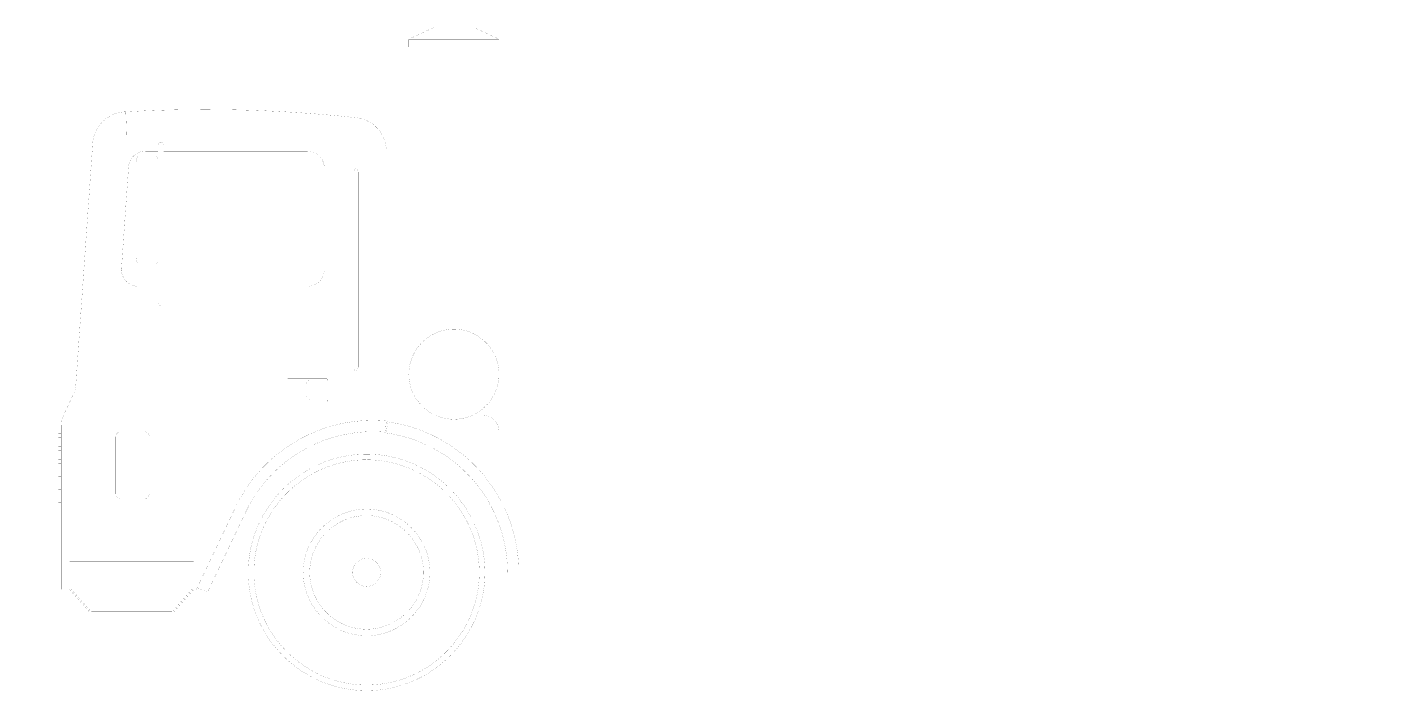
# Model space of a CAD drawing. Extents: x -60 to 182, y -42 to 76.
import ezdxf

# ---------------------------------------------------------------- set-up
doc = ezdxf.new("R2010")
doc.units = 0
doc.header["$MEASUREMENT"] = 0
doc.layers.add('MACK_MR', color=7, linetype='CONTINUOUS')

# ---------------------------------------------------------------- blocks, each defined once
blk = doc.blocks.new('GROUP1')
at = {"layer": 'MACK_MR', "color": 7, "linetype": 'CONTINUOUS', "const_width": 0.0139}
for points in [[(11.9951, 75.5752), (7.4951, 73.4768)], [(11.9951, 75.5752), (18.9951, 75.5752)], [(23.4951, 73.4768), (18.9951, 75.5752)], [(7.4951, 73.4768), (23.4951, 73.4768)], [(7.4951, 73.4768), (7.4951, 72.0752)], [(23.4951, 72.0752), (23.4951, 73.4768)], [(7.4951, 72.0752), (23.4951, 72.0752)], [(11.9951, 72.0752), (11.9951, 21.175)], [(18.9951, 21.1724), (18.9951, 72.0752)], [(-1.8609, 59.5306), (-3.1337, 59.6657), (-4.407, 59.7942), (-5.6809, 59.9162), (-6.9553, 60.0315), (-8.2301, 60.1403), (-9.5055, 60.2424), (-10.7812, 60.3379), (-12.0574, 60.4269), (-13.3339, 60.5092), (-14.6108, 60.585), (-15.888, 60.6542), (-17.1656, 60.7167), (-18.4434, 60.7727), (-19.7214, 60.822), (-20.9997, 60.8647), (-22.2781, 60.9009), (-23.5567, 60.9304), (-24.8355, 60.9534), (-26.1144, 60.9697), (-27.3934, 60.9794), (-28.6724, 60.9825), (-29.9515, 60.979), (-31.2306, 60.9689), (-32.5097, 60.9522), (-33.7887, 60.9289), (-35.0677, 60.899), (-36.3466, 60.8624), (-37.6254, 60.8193), (-38.904, 60.7695), (-40.1825, 60.7132), (-41.4607, 60.6502), (-42.7388, 60.5806)], [(-42.7388, 60.5806), (-43.028, 60.5679), (-43.3136, 60.5417), (-43.5953, 60.5023), (-43.8727, 60.45), (-44.1456, 60.3852), (-44.4136, 60.308), (-44.6763, 60.2188), (-44.9335, 60.118), (-45.1849, 60.0058), (-45.43, 59.8826), (-45.6687, 59.7486), (-45.9005, 59.6042), (-46.1251, 59.4496), (-46.3422, 59.2853), (-46.5515, 59.1114), (-46.7527, 58.9284), (-46.9454, 58.7364), (-47.1294, 58.5359), (-47.3042, 58.3271), (-47.4695, 58.1103), (-47.6252, 57.8859), (-47.7707, 57.6541), (-47.9058, 57.4153), (-48.0302, 57.1698), (-48.1435, 56.9178), (-48.2455, 56.6598), (-48.3357, 56.3959), (-48.4139, 56.1266), (-48.4798, 55.852), (-48.533, 55.5726), (-48.5731, 55.2886), (-48.6, 55.0004)], [(-42.5834, 55.5814), (-42.6112, 56.8315), (-42.6464, 58.0814), (-42.6889, 59.3311), (-42.7388, 60.5806)], [(3.4951, 53.5653), (3.4885, 53.8511), (3.4688, 54.1337), (3.436, 54.4128), (3.3906, 54.688), (3.3327, 54.9591), (3.2628, 55.2257), (3.181, 55.4875), (3.0877, 55.7442), (2.9831, 55.9955), (2.8676, 56.2409), (2.7414, 56.4803), (2.6049, 56.7133), (2.4582, 56.9395), (2.3018, 57.1587), (2.1358, 57.3705), (1.9606, 57.5746), (1.7765, 57.7707), (1.5837, 57.9585), (1.3826, 58.1375), (1.1734, 58.3076), (0.9565, 58.4684), (0.732, 58.6196), (0.5003, 58.7608), (0.2618, 58.8917), (0.0166, 59.012), (-0.2349, 59.1214), (-0.4925, 59.2196), (-0.7558, 59.3062), (-1.0246, 59.3809), (-1.2986, 59.4435), (-1.5774, 59.4935), (-1.8609, 59.5306)], [(-51.6102, 11.9526), (-48.6, 55.0004)], [(-39.2463, 53.5806), (-39.3932, 53.5771), (-39.5383, 53.5667), (-39.6816, 53.5494), (-39.8228, 53.5255), (-39.9617, 53.495), (-40.0982, 53.4582), (-40.2322, 53.4152), (-40.3633, 53.3661), (-40.4915, 53.3111), (-40.6167, 53.2505), (-40.7385, 53.1842), (-40.8569, 53.1126), (-40.9717, 53.0357), (-41.0827, 52.9537), (-41.1898, 52.8668), (-41.2927, 52.7751), (-41.4855, 52.5781), (-41.6598, 52.3639), (-41.7395, 52.2508), (-41.8141, 52.1339), (-41.8833, 52.0133), (-41.9471, 51.8892), (-42.0052, 51.7618), (-42.0574, 51.6312), (-42.1037, 51.4976), (-42.1438, 51.3611), (-42.1775, 51.2219), (-42.2048, 51.0802), (-42.2253, 50.9361), (-42.239, 50.7898)], [(-37.0049, 53.5806), (-39.2463, 53.5806)], [(-36.0049, 54.6285), (-36.0133, 54.7199), (-36.0401, 54.8133), (-36.0865, 54.9032), (-36.1514, 54.9834), (-36.2313, 55.0486), (-36.3209, 55.0952), (-36.414, 55.1221), (-36.5049, 55.1304), (-36.5959, 55.1221), (-36.689, 55.0952), (-36.7786, 55.0486), (-36.8585, 54.9834), (-36.9234, 54.9032), (-36.9698, 54.8133), (-36.9966, 54.7199), (-37.0049, 54.6285)], [(-37.0049, 53.7023), (-37.0049, 54.6285)], [(-37.0049, 53.6224), (-37.0049, 53.7023)], [(-37.0049, 52.7061), (-37.0049, 53.6224)], [(-36.0049, 53.7023), (-36.0049, 54.6285)], [(-36.0049, 53.7023), (-36.0049, 53.6224)], [(-36.0049, 53.6224), (-36.0049, 52.7061)], [(-10.5049, 53.5806), (-36.0049, 53.5806)], [(-7.5049, 50.5806), (-7.5087, 50.735), (-7.5202, 50.8873), (-7.5392, 51.0375), (-7.5655, 51.1852), (-7.599, 51.3304), (-7.6393, 51.4728), (-7.6865, 51.6122), (-7.7401, 51.7485), (-7.8002, 51.8814), (-7.8664, 52.0108), (-7.9387, 52.1365), (-8.0167, 52.2582), (-8.1004, 52.3759), (-8.1895, 52.4893), (-8.2838, 52.5982), (-8.3831, 52.7024), (-8.4874, 52.8017), (-8.5962, 52.8961), (-8.7096, 52.9851), (-8.8273, 53.0688), (-8.949, 53.1468), (-9.0747, 53.2191), (-9.2041, 53.2853), (-9.337, 53.3454), (-9.4733, 53.3991), (-9.6127, 53.4462), (-9.7551, 53.4866), (-9.9003, 53.52), (-10.048, 53.5463), (-10.1982, 53.5653), (-10.3506, 53.5768), (-10.5049, 53.5806)], [(3.4951, 53.5653), (3.4951, 5.6717)], [(-40.407, 52.6642), (-40.4979, 52.6475), (-40.591, 52.594), (-40.6806, 52.5012), (-40.7605, 52.3713), (-40.8255, 52.2114), (-40.8719, 52.0323), (-40.8986, 51.8462), (-40.907, 51.6642)], [(-40.907, 34.6642), (-40.907, 51.6642)], [(-40.407, 52.6642), (-37.407, 52.6642)], [(-37.0049, 52.2588), (-37.0834, 52.4266), (-37.1819, 52.5571), (-37.2928, 52.6378), (-37.407, 52.6642)], [(-37.0049, 52.6642), (-37.407, 52.6642)], [(-37.0049, 33.9466), (-37.0049, 52.7061)], [(-36.0049, 33.9466), (-36.0049, 52.7061)], [(-42.239, 50.7898), (-43.4976, 32.7898)], [(-7.5049, 32.5806), (-7.5049, 50.5806)], [(-2.0049, 50.5303), (-2.1069, 50.4202), (-2.188, 50.2715), (-2.2385, 50.0979), (-2.2549, 49.918)], [(-2.2549, 47.8099), (-2.2549, 49.918)], [(-1.5049, 49.8232), (-1.5133, 49.9519), (-1.5401, 50.0835), (-1.5865, 50.2102), (-1.6514, 50.3232), (-1.7313, 50.4151), (-1.8209, 50.4807), (-1.914, 50.5185), (-2.0049, 50.5303)], [(-2.0049, 48.1161), (-2.0049, 50.5303)], [(-1.5049, 49.8232), (-1.5049, 47.7626)], [(-2.2549, 46.7019), (-2.2549, 47.8099)], [(-2.2549, 18.3588), (-2.2549, 46.7019)], [(-2.0049, 46.7019), (-2.0049, 48.1161)], [(-2.0049, 18.3588), (-2.0049, 46.7019)], [(-1.5049, 47.7626), (-1.5049, 46.7019)], [(-1.5049, 46.7019), (-1.5049, 18.3588)], [(-40.907, 34.6642), (-40.8986, 34.4823), (-40.8719, 34.2961), (-40.8255, 34.117), (-40.7605, 33.9571), (-40.6806, 33.8272), (-40.591, 33.7344), (-40.4979, 33.6809), (-40.407, 33.6642)], [(-37.407, 33.6642), (-37.2928, 33.6906), (-37.1819, 33.7713), (-37.0834, 33.9018), (-37.0049, 34.0697)], [(-43.4976, 32.7898), (-43.5048, 32.628), (-43.5034, 32.468), (-43.4936, 32.3098), (-43.4756, 32.1539), (-43.4497, 32.0004), (-43.4161, 31.8495), (-43.375, 31.7015), (-43.3265, 31.5566), (-43.2709, 31.4149), (-43.2084, 31.2768), (-43.1392, 31.1424), (-43.0635, 31.012), (-42.9815, 30.8858), (-42.8934, 30.764), (-42.7995, 30.6468), (-42.6999, 30.5345), (-42.5949, 30.4273), (-42.4846, 30.3254), (-42.3692, 30.229), (-42.2491, 30.1383), (-42.1243, 30.0537), (-41.9951, 29.9752), (-41.8617, 29.9032), (-41.7243, 29.8378), (-41.5831, 29.7793), (-41.4383, 29.7278), (-41.2902, 29.6837), (-41.1389, 29.6471), (-40.9846, 29.6183), (-40.8276, 29.5974), (-40.668, 29.5848), (-40.5061, 29.5806)], [(-37.407, 33.6642), (-40.407, 33.6642)], [(-37.0049, 33.6642), (-37.407, 33.6642)], [(-37.0049, 33.3692), (-37.0049, 33.9466)], [(-37.0049, 33.0806), (-37.0049, 33.3692)], [(-37.0049, 26.7297), (-37.0049, 33.0806)], [(-36.0049, 33.9466), (-36.0049, 33.3692)], [(-36.0049, 33.3692), (-36.0049, 33.0806)], [(-36.0049, 26.7297), (-36.0049, 33.0806)], [(-10.5061, 29.5806), (-10.3517, 29.5843), (-10.1993, 29.5957), (-10.0491, 29.6147), (-9.9014, 29.6409), (-9.7562, 29.6743), (-9.6138, 29.7146), (-9.4743, 29.7617), (-9.3381, 29.8153), (-9.2051, 29.8753), (-9.0757, 29.9415), (-8.95, 30.0137), (-8.8282, 30.0917), (-8.7105, 30.1753), (-8.5971, 30.2644), (-8.4882, 30.3586), (-8.3839, 30.458), (-8.2845, 30.5622), (-8.1902, 30.671), (-8.101, 30.7843), (-8.0173, 30.902), (-7.9393, 31.0237), (-7.867, 31.1493), (-7.8007, 31.2787), (-7.7406, 31.4116), (-7.6868, 31.5479), (-7.6397, 31.6873), (-7.5992, 31.8297), (-7.5657, 31.9748), (-7.5394, 32.1226), (-7.5203, 32.2727), (-7.5088, 32.4251), (-7.5049, 32.5795)], [(-40.5049, 29.5806), (-37.0049, 29.5806)], [(-36.0049, 29.5806), (-10.5049, 29.5806)], [(-37.0049, 26.7297), (-36.9966, 26.6247), (-36.9698, 26.5172), (-36.9234, 26.4138), (-36.8585, 26.3215), (-36.7786, 26.2465), (-36.689, 26.1929), (-36.5959, 26.162), (-36.5049, 26.1524)], [(-36.5049, 26.1524), (-36.414, 26.162), (-36.3209, 26.1929), (-36.2313, 26.2465), (-36.1514, 26.3215), (-36.0865, 26.4138), (-36.0401, 26.5172), (-36.0133, 26.6247), (-36.0049, 26.7297)], [(7.4951, 13.9752), (7.4977, 14.1803), (7.5055, 14.3843), (7.5186, 14.5869), (7.5367, 14.7883), (7.5879, 15.1867), (7.6588, 15.579), (7.7487, 15.9646), (7.8573, 16.3432), (7.9838, 16.714), (8.1279, 17.0767), (8.289, 17.4306), (8.4666, 17.7753), (8.6601, 18.1103), (8.8691, 18.4351), (9.0931, 18.749), (9.3314, 19.0516), (9.5837, 19.3425), (9.8493, 19.6209), (10.1278, 19.8866), (10.4186, 20.1388), (10.7212, 20.3772), (11.0352, 20.6011), (11.3599, 20.8101), (11.6949, 21.0037), (12.0396, 21.1813), (12.3936, 21.3423), (12.7562, 21.4864), (13.1271, 21.613), (13.5056, 21.7215), (13.8913, 21.8114), (14.2836, 21.8823), (14.682, 21.9336), (14.8833, 21.9517), (15.086, 21.9647), (15.2899, 21.9726), (15.4951, 21.9752), (15.4951, 21.9752), (15.7002, 21.9726), (15.9041, 21.9647), (16.1068, 21.9517), (16.3081, 21.9336), (16.7065, 21.8823), (17.0988, 21.8114), (17.4845, 21.7215), (17.863, 21.613), (18.2339, 21.4864), (18.5965, 21.3423), (18.9505, 21.1813), (19.2952, 21.0037), (19.6302, 20.8101), (19.9549, 20.6011), (20.2689, 20.3772), (20.5715, 20.1388), (20.8623, 19.8866), (21.1408, 19.6209), (21.4064, 19.3425), (21.6587, 19.0516), (21.897, 18.749), (22.121, 18.4351), (22.33, 18.1103), (22.5235, 17.7753), (22.7011, 17.4306), (22.8622, 17.0767), (23.0063, 16.714), (23.1328, 16.3432), (23.2414, 15.9646), (23.3313, 15.579), (23.4022, 15.1867), (23.4534, 14.7883), (23.4715, 14.5869), (23.4846, 14.3843), (23.4924, 14.1803), (23.4951, 13.9752), (23.4951, 13.9752), (23.4924, 13.7701), (23.4846, 13.5661), (23.4715, 13.3634), (23.4534, 13.1621), (23.4022, 12.7637), (23.3313, 12.3714), (23.2414, 11.9857), (23.1328, 11.6072), (23.0063, 11.2364), (22.8622, 10.8737), (22.7011, 10.5198), (22.5235, 10.175), (22.33, 9.84), (22.121, 9.5153), (21.897, 9.2014), (21.6587, 8.8987), (21.4064, 8.6079), (21.1408, 8.3294), (20.8623, 8.0638), (20.5715, 7.8116), (20.2689, 7.5732), (19.9549, 7.3493), (19.6302, 7.1403), (19.2952, 6.9467), (18.9505, 6.7691), (18.5965, 6.608), (18.2339, 6.4639), (17.863, 6.3374), (17.4845, 6.2289), (17.0988, 6.1389), (16.7065, 6.0681), (16.3081, 6.0168), (16.1068, 5.9987), (15.9041, 5.9857), (15.7002, 5.9778), (15.4951, 5.9752), (15.4951, 5.9752), (15.2899, 5.9778), (15.086, 5.9857), (14.8833, 5.9987), (14.682, 6.0168), (14.2836, 6.0681), (13.8913, 6.1389), (13.5056, 6.2289), (13.1271, 6.3374), (12.7562, 6.4639), (12.3936, 6.608), (12.0396, 6.7691), (11.6949, 6.9467), (11.3599, 7.1403), (11.0352, 7.3493), (10.7212, 7.5732), (10.4186, 7.8116), (10.1278, 8.0638), (9.8493, 8.3294), (9.5837, 8.6079), (9.3314, 8.8987), (9.0931, 9.2014), (8.8691, 9.5153), (8.6601, 9.84), (8.4666, 10.175), (8.289, 10.5198), (8.1279, 10.8737), (7.9838, 11.2364), (7.8573, 11.6072), (7.7487, 11.9857), (7.6588, 12.3714), (7.5879, 12.7637), (7.5367, 13.1621), (7.5186, 13.3634), (7.5055, 13.5661), (7.4977, 13.7701), (7.4951, 13.9752)], [(-2.2549, 17.2507), (-2.2549, 18.3588)], [(-2.2549, 15.1427), (-2.2549, 17.2507)], [(-2.0049, 16.9445), (-2.0049, 18.3588)], [(-1.5049, 18.3588), (-1.5049, 17.2981)], [(-1.5049, 17.2981), (-1.5049, 15.2374)], [(-2.2549, 15.1427), (-2.2385, 14.9628), (-2.188, 14.7892), (-2.1069, 14.6404), (-2.0049, 14.5303)], [(-2.0049, 14.5303), (-2.0049, 16.9445)], [(-2.0049, 14.5303), (-1.914, 14.5421), (-1.8209, 14.58), (-1.7313, 14.6456), (-1.6514, 14.7374), (-1.5865, 14.8505), (-1.5401, 14.9772), (-1.5133, 15.1088), (-1.5049, 15.2374)], [(-14.0049, 13.146), (-14.0049, 9.146)], [(-7.0049, 13.146), (-14.0049, 13.146)], [(-10.0049, 12.896), (-10.0816, 12.8922), (-10.1561, 12.8809), (-10.228, 12.8624), (-10.2969, 12.8372), (-10.3625, 12.8057), (-10.4243, 12.7681), (-10.4821, 12.7249), (-10.5354, 12.6765), (-10.5838, 12.6233), (-10.627, 12.5655), (-10.6645, 12.5037), (-10.6961, 12.4381), (-10.7213, 12.3692), (-10.7398, 12.2973), (-10.7511, 12.2228), (-10.7549, 12.1462)], [(-10.7549, 12.146), (-10.7549, 10.146)], [(-7.0049, 12.896), (-10.0049, 12.896)], [(-7.0049, 12.896), (-7.0049, 13.146)], [(-53.8228, 6.5789), (-51.9752, 10.5411)], [(-51.9758, 10.5398), (-51.9019, 10.7078), (-51.8359, 10.8788), (-51.7779, 11.0525), (-51.7279, 11.2286), (-51.6861, 11.4068), (-51.6525, 11.5868), (-51.6272, 11.7683), (-51.6103, 11.9511)], [(-10.7549, 10.146), (-10.7511, 10.0694), (-10.7398, 9.9949), (-10.7214, 9.923), (-10.6962, 9.8541), (-10.6646, 9.7885), (-10.6271, 9.7267), (-10.5839, 9.6689), (-10.5355, 9.6157), (-10.4822, 9.5673), (-10.4245, 9.5241), (-10.3627, 9.4865), (-10.2971, 9.4549), (-10.2282, 9.4297), (-10.1563, 9.4112), (-10.0819, 9.3999), (-10.0052, 9.396)], [(-14.0049, 9.146), (-7.0049, 9.146)], [(-10.0049, 9.396), (-7.0049, 9.396)], [(-7.0049, 9.146), (-7.0049, 9.396)], [(-53.8228, 6.5789), (-53.9099, 6.3784), (-53.9857, 6.1738), (-54.0501, 5.9657), (-54.103, 5.7546), (-54.1443, 5.5409), (-54.1739, 5.3251), (-54.1917, 5.1077), (-54.1976, 4.8892)], [(-54.1976, -14.2248), (-54.1976, 4.8884)], [(-1.5049, 5.646), (-1.9458, 5.5995), (-2.3849, 5.5458), (-2.8221, 5.4851), (-3.2574, 5.4173), (-3.6907, 5.3427), (-4.122, 5.2611), (-4.5511, 5.1726), (-4.9781, 5.0774), (-5.4028, 4.9754), (-5.8251, 4.8667), (-6.245, 4.7513), (-6.6625, 4.6293), (-7.0774, 4.5007), (-7.4898, 4.3657), (-7.8994, 4.2241), (-8.3063, 4.0762), (-8.7103, 3.9218), (-9.1115, 3.7612), (-9.5098, 3.5943), (-9.905, 3.4211), (-10.2971, 3.2418), (-10.686, 3.0564), (-11.0717, 2.8648), (-11.4541, 2.6673), (-11.8331, 2.4637), (-12.2087, 2.2543), (-12.5808, 2.0389), (-12.9493, 1.8177), (-13.3141, 1.5908), (-13.6753, 1.3581), (-14.0326, 1.1197), (-14.3861, 0.8756), (-14.7356, 0.626), (-15.0812, 0.3708), (-15.4227, 0.1101), (-15.76, -0.156), (-16.0932, -0.4275), (-16.4221, -0.7044), (-16.7466, -0.9865), (-17.0668, -1.2739), (-17.6935, -1.8643), (-18.3018, -2.4751), (-18.891, -3.106), (-19.4607, -3.7564), (-19.738, -4.0889), (-20.0102, -4.4262), (-20.2772, -4.7682), (-20.539, -5.1148), (-20.7955, -5.4661), (-21.0466, -5.8219), (-21.2922, -6.1822), (-21.5324, -6.547), (-21.7669, -6.9163), (-21.9958, -7.2899), (-22.219, -7.6679), (-22.4363, -8.0501), (-22.6478, -8.4366), (-22.8534, -8.8272), (-23.0529, -9.222), (-23.2464, -9.6208)], [(3.4951, 5.6717), (2.8707, 5.7196), (2.2456, 5.753), (1.6201, 5.7717), (0.9945, 5.7758), (0.3688, 5.7653), (-0.2564, 5.7402), (-0.8811, 5.7004), (-1.5049, 5.646)], [(3.4951, 5.6717), (3.4076, 4.6755)], [(12.1131, 6.7252), (3.4951, 6.7252)], [(3.4951, 3.679), (3.4951, 5.6717)], [(3.6136, 4.5222), (3.7527, 5.5124)], [(26.9951, -21.2248), (26.9883, -20.5954), (26.9672, -19.9692), (26.9318, -19.3463), (26.8822, -18.7269), (26.8188, -18.1112), (26.7415, -17.4993), (26.6506, -16.8915), (26.5462, -16.2879), (26.4284, -15.6886), (26.2974, -15.0939), (26.1534, -14.5039), (25.9964, -13.9188), (25.8267, -13.3388), (25.6444, -12.7639), (25.4496, -12.1945), (25.2425, -11.6307), (25.0233, -11.0726), (24.792, -10.5204), (24.5489, -9.9743), (24.2941, -9.4344), (24.0277, -8.901), (23.7499, -8.3742), (23.4608, -7.8542), (23.1606, -7.3411), (22.8494, -6.8352), (22.5274, -6.3365), (22.1948, -5.8453), (21.8516, -5.3617), (21.4981, -4.886), (21.1344, -4.4182), (20.7605, -3.9585), (20.3768, -3.5072), (19.9833, -3.0644), (19.5801, -2.6303), (19.1675, -2.205), (18.7456, -1.7886), (18.3145, -1.3815), (17.8744, -0.9838), (17.4254, -0.5955), (16.9676, -0.217), (16.5013, 0.1517), (16.0266, 0.5104), (15.5436, 0.8588), (15.0524, 1.1968), (14.5533, 1.5243), (14.0464, 1.8411), (13.5317, 2.1469), (13.0096, 2.4417), (12.48, 2.7253), (11.9433, 2.9974), (11.3994, 3.2579), (10.8486, 3.5067), (10.2911, 3.7436), (9.7268, 3.9683), (9.1562, 4.1808), (8.5791, 4.3808), (7.9959, 4.5683), (7.4067, 4.7429), (6.8115, 4.9045), (6.2106, 5.0531), (5.6042, 5.1883), (4.9923, 5.3101), (4.3751, 5.4181), (3.7527, 5.5124)], [(20.4951, 6.7252), (18.877, 6.7252)], [(23.4951, 3.7241), (23.4913, 3.8785), (23.4799, 4.0309), (23.4609, 4.1811), (23.4347, 4.3288), (23.4013, 4.474), (23.361, 4.6165), (23.3139, 4.7559), (23.2602, 4.8922), (23.2002, 5.0252), (23.134, 5.1546), (23.0618, 5.2803), (22.9838, 5.4021), (22.9002, 5.5198), (22.8111, 5.6332), (22.7168, 5.7422), (22.6175, 5.8464), (22.5133, 5.9458), (22.4044, 6.0402), (22.291, 6.1293), (22.1734, 6.213), (22.0516, 6.2911), (21.9259, 6.3633), (21.7965, 6.4296), (21.6636, 6.4897), (21.5273, 6.5434), (21.3879, 6.5906), (21.2455, 6.631), (21.1003, 6.6645), (20.9526, 6.6908), (20.8024, 6.7099), (20.65, 6.7214), (20.4956, 6.7252)], [(-54.6976, 3.3884), (-54.6976, 3.8884)], [(-54.6976, 3.8884), (-54.1976, 3.8884)], [(-54.6976, 3.3884), (-54.1976, 3.3884)], [(-54.6976, 2.7346), (-54.1976, 2.7346)], [(-54.6976, 2.2346), (-54.6976, 2.7346)], [(-43.5608, 3.7915), (-43.6631, 3.7864), (-43.7624, 3.7713), (-43.8582, 3.7467), (-43.9501, 3.7132), (-44.0375, 3.6711), (-44.12, 3.621), (-44.197, 3.5634), (-44.2681, 3.4989), (-44.3326, 3.4278), (-44.3902, 3.3509), (-44.4403, 3.2684), (-44.4824, 3.181), (-44.516, 3.0891), (-44.5406, 2.9932), (-44.5557, 2.894), (-44.5608, 2.7917)], [(-44.5608, 2.7915), (-44.5608, -7.2085)], [(-39.5608, 3.7915), (-43.5608, 3.7915)], [(-38.5608, 2.7912), (-38.5659, 2.8934), (-38.581, 2.9927), (-38.6055, 3.0886), (-38.6391, 3.1805), (-38.6812, 3.268), (-38.7313, 3.3505), (-38.7888, 3.4275), (-38.8534, 3.4986), (-38.9244, 3.5632), (-39.0014, 3.6208), (-39.0839, 3.6709), (-39.1713, 3.713), (-39.2632, 3.7467), (-39.3591, 3.7713), (-39.4584, 3.7864), (-39.5607, 3.7915)], [(-38.5608, -7.2085), (-38.5608, 2.7915)], [(-1.3096, 3.6556), (-1.7178, 3.6125), (-2.1243, 3.5628), (-2.5291, 3.5066), (-2.9322, 3.4438), (-3.3334, 3.3747), (-3.7327, 3.2992), (-4.1301, 3.2173), (-4.5254, 3.1291), (-4.9186, 3.0346), (-5.3097, 2.934), (-5.6985, 2.8271), (-6.0851, 2.7142), (-6.4693, 2.5951), (-6.851, 2.4701), (-7.2303, 2.339), (-7.6071, 2.202), (-7.9812, 2.0591), (-8.3527, 1.9104), (-8.7214, 1.7558), (-9.0873, 1.5955), (-9.4504, 1.4295), (-9.8105, 1.2578), (-10.1677, 1.0804), (-10.5217, 0.8975), (-10.8727, 0.709), (-11.2205, 0.5151), (-11.565, 0.3157), (-11.9062, 0.1109), (-12.244, -0.0993), (-12.5784, -0.3147), (-12.9092, -0.5355), (-13.2365, -0.7615), (-13.8802, -1.2289), (-14.5087, -1.7166), (-15.1217, -2.2244), (-15.7186, -2.7518), (-16.299, -3.2984), (-16.8622, -3.864), (-17.4078, -4.4481), (-17.9352, -5.0504), (-18.444, -5.6705), (-18.9337, -6.3081), (-19.4037, -6.9628), (-19.8535, -7.6343), (-20.0706, -7.9762), (-20.2826, -8.3221), (-20.4892, -8.6721), (-20.6904, -9.026), (-20.8863, -9.3838), (-21.0766, -9.7455), (-21.2614, -10.1111), (-21.4405, -10.4804)], [(3.3201, 3.6793), (2.742, 3.7238), (2.1632, 3.7546), (1.584, 3.772), (1.0047, 3.7758), (0.4254, 3.766), (-0.1535, 3.7428), (-0.7319, 3.7059), (-1.3096, 3.6556)], [(3.4076, 4.6755), (3.3201, 3.6793)], [(3.4744, 3.5319), (3.6136, 4.5222)], [(24.9951, -21.2248), (24.9888, -20.642), (24.9692, -20.0622), (24.9364, -19.4854), (24.8906, -18.9119), (24.8318, -18.3418), (24.7603, -17.7753), (24.6761, -17.2125), (24.5794, -16.6536), (24.4704, -16.0987), (24.3491, -15.5481), (24.2157, -15.0018), (24.0704, -14.46), (23.9133, -13.9229), (23.7445, -13.3907), (23.5641, -12.8634), (23.3724, -12.3414), (23.1693, -11.8246), (22.9552, -11.3133), (22.7301, -10.8077), (22.4941, -10.3078), (22.2475, -9.8139), (21.9902, -9.3261), (21.7226, -8.8446), (21.4446, -8.3696), (21.1565, -7.9011), (20.8584, -7.4393), (20.5504, -6.9845), (20.2326, -6.5368), (19.9053, -6.0963), (19.5685, -5.6631), (19.2223, -5.2375), (18.867, -4.8196), (18.5027, -4.4096), (18.1294, -4.0076), (17.7473, -3.6138), (17.3567, -3.2284), (16.9575, -2.8514), (16.55, -2.4831), (16.1342, -2.1236), (15.7104, -1.7731), (15.2786, -1.4317), (14.8391, -1.0997), (14.3918, -0.777), (13.9371, -0.464), (13.4749, -0.1608), (13.0055, 0.1325), (12.529, 0.4157), (12.0455, 0.6886), (11.5552, 0.9512), (11.0582, 1.2032), (10.5546, 1.4444), (10.0447, 1.6748), (9.5284, 1.8941), (9.006, 2.1022), (8.4776, 2.2989), (7.9433, 2.4841), (7.4033, 2.6577), (6.8576, 2.8194), (6.3066, 2.969), (5.7502, 3.1066), (5.1887, 3.2318), (4.6221, 3.3445), (4.0506, 3.4446), (3.4744, 3.5319)], [(3.4951, 0.7252), (3.4951, 3.529)], [(23.4951, 3.7252), (23.4951, 0.7252)], [(-54.6976, 2.2346), (-54.1976, 2.2346)], [(-54.6976, 1.0807), (-54.6976, 1.5807)], [(-54.6976, 1.5807), (-54.1976, 1.5807)], [(-54.6976, 1.0807), (-54.1976, 1.0807)], [(-54.6976, 0.4269), (-54.1976, 0.4269)], [(-54.6976, -0.0731), (-54.6976, 0.4269)], [(3.4951, -0.0248), (3.4951, 0.7252)], [(23.4951, 0.7252), (23.4951, -0.0248)], [(-54.6976, -0.0731), (-54.1976, -0.0731)], [(-54.6976, -1.227), (-54.6976, -0.727)], [(-54.6976, -0.727), (-54.1976, -0.727)], [(-54.6976, -1.227), (-54.1976, -1.227)], [(-54.6976, -1.8808), (-54.1976, -1.8808)], [(-54.6976, -2.3808), (-54.6976, -1.8808)], [(-54.6976, -2.3808), (-54.1976, -2.3808)], [(-21.0049, -21.2248), (-20.998, -20.6863), (-20.9774, -20.151), (-20.9432, -19.619), (-20.8957, -19.0905), (-20.8349, -18.5657), (-20.7611, -18.0447), (-20.6745, -17.5277), (-20.5751, -17.0149), (-20.4632, -16.5064), (-20.339, -16.0025), (-20.2026, -15.5033), (-20.0542, -15.0089), (-19.8939, -14.5196), (-19.722, -14.0354), (-19.5385, -13.5567), (-19.3437, -13.0835), (-19.1378, -12.6159), (-18.9209, -12.1543), (-18.6931, -11.6987), (-18.4547, -11.2494), (-18.2058, -10.8065), (-17.9466, -10.3701), (-17.6773, -9.9404), (-17.398, -9.5177), (-17.1089, -9.102), (-16.8101, -8.6936), (-16.5019, -8.2926), (-16.1845, -7.8991), (-15.8579, -7.5135), (-15.5223, -7.1357), (-15.178, -6.7661), (-14.825, -6.4047), (-14.4637, -6.0518), (-14.094, -5.7074), (-13.7163, -5.3719), (-13.3306, -5.0453), (-12.9372, -4.7278), (-12.5362, -4.4196), (-12.1278, -4.1209), (-11.7121, -3.8318), (-11.2893, -3.5525), (-10.8597, -3.2831), (-10.4233, -3.0239), (-9.9804, -2.7751), (-9.531, -2.5366), (-9.0754, -2.3089), (-8.6138, -2.092), (-8.1463, -1.886), (-7.6731, -1.6912), (-7.1943, -1.5078), (-6.7102, -1.3359), (-6.2208, -1.1756), (-5.7265, -1.0272), (-5.2272, -0.8907), (-4.7233, -0.7665), (-4.2149, -0.6546), (-3.7021, -0.5553), (-3.1851, -0.4686), (-2.6641, -0.3948), (-2.1393, -0.3341), (-1.6108, -0.2865), (-1.0788, -0.2524), (-0.5434, -0.2317), (-0.0049, -0.2248), (-0.0049, -0.2248), (0.5335, -0.2317), (1.0689, -0.2524), (1.6009, -0.2865), (2.1294, -0.3341), (2.6542, -0.3948), (3.1752, -0.4686), (3.6922, -0.5553), (4.205, -0.6546), (4.7134, -0.7665), (5.2173, -0.8907), (5.7166, -1.0272), (6.2109, -1.1756), (6.7003, -1.3359), (7.1844, -1.5078), (7.6632, -1.6912), (8.1364, -1.886), (8.6039, -2.092), (9.0655, -2.3089), (9.5211, -2.5366), (9.9705, -2.7751), (10.4134, -3.0239), (10.8498, -3.2831), (11.2794, -3.5525), (11.7022, -3.8318), (12.1179, -4.1209), (12.5263, -4.4196), (12.9273, -4.7278), (13.3207, -5.0453), (13.7064, -5.3719), (14.0841, -5.7074), (14.4538, -6.0518), (14.8151, -6.4047), (15.1681, -6.7661), (15.5124, -7.1357), (15.848, -7.5135), (16.1746, -7.8991), (16.4921, -8.2926), (16.8002, -8.6936), (17.099, -9.102), (17.3881, -9.5177), (17.6674, -9.9404), (17.9367, -10.3701), (18.1959, -10.8065), (18.4448, -11.2494), (18.6832, -11.6987), (18.911, -12.1543), (19.1279, -12.6159), (19.3338, -13.0835), (19.5286, -13.5567), (19.7121, -14.0354), (19.884, -14.5196), (20.0443, -15.0089), (20.1927, -15.5033), (20.3291, -16.0025), (20.4533, -16.5064), (20.5652, -17.0149), (20.6646, -17.5277), (20.7512, -18.0447), (20.825, -18.5657), (20.8858, -19.0905), (20.9333, -19.619), (20.9675, -20.151), (20.9881, -20.6863), (20.9951, -21.2248), (20.9951, -21.2248), (20.9881, -21.7633), (20.9675, -22.2986), (20.9333, -22.8306), (20.8858, -23.3591), (20.825, -23.884), (20.7512, -24.4049), (20.6646, -24.9219), (20.5652, -25.4347), (20.4533, -25.9432), (20.3291, -26.4471), (20.1927, -26.9463), (20.0443, -27.4407), (19.884, -27.93), (19.7121, -28.4142), (19.5286, -28.8929), (19.3338, -29.3662), (19.1279, -29.8337), (18.911, -30.2953), (18.6832, -30.7509), (18.4448, -31.2002), (18.1959, -31.6432), (17.9367, -32.0796), (17.6674, -32.5092), (17.3881, -32.932), (17.099, -33.3476), (16.8002, -33.7561), (16.4921, -34.1571), (16.1746, -34.5505), (15.848, -34.9361), (15.5124, -35.3139), (15.1681, -35.6835), (14.8151, -36.0449), (14.4538, -36.3978), (14.0841, -36.7422), (13.7064, -37.0777), (13.3207, -37.4043), (12.9273, -37.7218), (12.5263, -38.03), (12.1179, -38.3287), (11.7022, -38.6178), (11.2794, -38.8972), (10.8498, -39.1665), (10.4134, -39.4257), (9.9705, -39.6746), (9.5211, -39.913), (9.0655, -40.1407), (8.6039, -40.3577), (8.1364, -40.5636), (7.6632, -40.7584), (7.1844, -40.9418), (6.7003, -41.1138), (6.2109, -41.274), (5.7166, -41.4225), (5.2173, -41.5589), (4.7134, -41.6831), (4.205, -41.795), (3.6922, -41.8943), (3.1752, -41.981), (2.6542, -42.0548), (2.1294, -42.1155), (1.6009, -42.1631), (1.0689, -42.1973), (0.5335, -42.2179), (-0.0049, -42.2248), (-0.0049, -42.2248), (-0.5434, -42.2179), (-1.0788, -42.1973), (-1.6108, -42.1631), (-2.1393, -42.1155), (-2.6641, -42.0548), (-3.1851, -41.981), (-3.7021, -41.8943), (-4.2149, -41.795), (-4.7233, -41.6831), (-5.2272, -41.5589), (-5.7265, -41.4225), (-6.2208, -41.274), (-6.7102, -41.1138), (-7.1943, -40.9418), (-7.6731, -40.7584), (-8.1463, -40.5636), (-8.6138, -40.3577), (-9.0754, -40.1407), (-9.531, -39.913), (-9.9804, -39.6746), (-10.4233, -39.4257), (-10.8597, -39.1665), (-11.2893, -38.8972), (-11.7121, -38.6178), (-12.1278, -38.3287), (-12.5362, -38.03), (-12.9372, -37.7218), (-13.3306, -37.4043), (-13.7163, -37.0777), (-14.094, -36.7422), (-14.4637, -36.3978), (-14.825, -36.0449), (-15.178, -35.6835), (-15.5223, -35.3139), (-15.8579, -34.9361), (-16.1845, -34.5505), (-16.5019, -34.1571), (-16.8101, -33.7561), (-17.1089, -33.3476), (-17.398, -32.932), (-17.6773, -32.5092), (-17.9466, -32.0796), (-18.2058, -31.6432), (-18.4547, -31.2002), (-18.6931, -30.7509), (-18.9209, -30.2953), (-19.1378, -29.8337), (-19.3437, -29.3662), (-19.5385, -28.8929), (-19.722, -28.4142), (-19.8939, -27.93), (-20.0542, -27.4407), (-20.2026, -26.9463), (-20.339, -26.4471), (-20.4632, -25.9432), (-20.5751, -25.4347), (-20.6745, -24.9219), (-20.7611, -24.4049), (-20.8349, -23.884), (-20.8957, -23.3591), (-20.9432, -22.8306), (-20.9774, -22.2986), (-20.998, -21.7633), (-21.0049, -21.2248)], [(-20.0049, -21.2248), (-19.9984, -20.712), (-19.9787, -20.2021), (-19.9462, -19.6955), (-19.9009, -19.1921), (-19.843, -18.6923), (-19.7727, -18.1961), (-19.6902, -17.7037), (-19.5956, -17.2154), (-19.489, -16.7311), (-19.3707, -16.2512), (-19.2408, -15.7757), (-19.0994, -15.3049), (-18.9468, -14.8389), (-18.7831, -14.3778), (-18.6083, -13.9218), (-18.4228, -13.4711), (-18.2267, -13.0259), (-18.0201, -12.5862), (-17.8032, -12.1524), (-17.5761, -11.7244), (-17.3391, -11.3026), (-17.0923, -10.887), (-16.8358, -10.4778), (-16.5697, -10.0751), (-16.2944, -9.6793), (-16.0099, -9.2903), (-15.7164, -8.9084), (-15.414, -8.5337), (-15.103, -8.1664), (-14.7834, -7.8066), (-14.4555, -7.4546), (-14.1193, -7.1104), (-13.7752, -6.7743), (-13.4231, -6.4464), (-13.0634, -6.1268), (-12.6961, -5.8157), (-12.3214, -5.5134), (-11.9395, -5.2199), (-11.5505, -4.9354), (-11.1546, -4.66), (-10.752, -4.394), (-10.3428, -4.1375), (-9.9272, -3.8906), (-9.5053, -3.6536), (-9.0774, -3.4266), (-8.6435, -3.2097), (-8.2039, -3.0031), (-7.7586, -2.8069), (-7.3079, -2.6214), (-6.852, -2.4467), (-6.3909, -2.283), (-5.9249, -2.1303), (-5.454, -1.989), (-4.9786, -1.859), (-4.4986, -1.7407), (-4.0144, -1.6342), (-3.526, -1.5396), (-3.0337, -1.457), (-2.5375, -1.3867), (-2.0376, -1.3289), (-1.5343, -1.2836), (-1.0276, -1.251), (-0.5178, -1.2314), (-0.0049, -1.2248), (-0.0049, -1.2248), (0.5079, -1.2314), (1.0177, -1.251), (1.5244, -1.2836), (2.0277, -1.3289), (2.5276, -1.3867), (3.0238, -1.457), (3.5161, -1.5396), (4.0045, -1.6342), (4.4887, -1.7407), (4.9687, -1.859), (5.4441, -1.989), (5.915, -2.1303), (6.381, -2.283), (6.8421, -2.4467), (7.298, -2.6214), (7.7487, -2.8069), (8.194, -3.0031), (8.6336, -3.2097), (9.0675, -3.4266), (9.4954, -3.6536), (9.9173, -3.8906), (10.3329, -4.1375), (10.7421, -4.394), (11.1447, -4.66), (11.5406, -4.9354), (11.9296, -5.2199), (12.3115, -5.5134), (12.6862, -5.8157), (13.0535, -6.1268), (13.4132, -6.4464), (13.7653, -6.7743), (14.1094, -7.1104), (14.4456, -7.4546), (14.7735, -7.8066), (15.0931, -8.1664), (15.4041, -8.5337), (15.7065, -8.9084), (16, -9.2903), (16.2845, -9.6793), (16.5598, -10.0751), (16.8259, -10.4778), (17.0824, -10.887), (17.3292, -11.3026), (17.5663, -11.7244), (17.7933, -12.1524), (18.0102, -12.5862), (18.2168, -13.0259), (18.4129, -13.4711), (18.5984, -13.9218), (18.7732, -14.3778), (18.9369, -14.8389), (19.0895, -15.3049), (19.2309, -15.7757), (19.3608, -16.2512), (19.4791, -16.7311), (19.5857, -17.2154), (19.6803, -17.7037), (19.7628, -18.1961), (19.8331, -18.6923), (19.891, -19.1921), (19.9363, -19.6955), (19.9688, -20.2021), (19.9885, -20.712), (19.9951, -21.2248), (19.9951, -21.2248), (19.9885, -21.7377), (19.9688, -22.2475), (19.9363, -22.7542), (19.891, -23.2575), (19.8331, -23.7573), (19.7628, -24.2535), (19.6803, -24.7459), (19.5857, -25.2343), (19.4791, -25.7185), (19.3608, -26.1984), (19.2309, -26.6739), (19.0895, -27.1447), (18.9369, -27.6107), (18.7732, -28.0718), (18.5984, -28.5278), (18.4129, -28.9785), (18.2168, -29.4237), (18.0102, -29.8634), (17.7933, -30.2972), (17.5663, -30.7252), (17.3292, -31.1471), (17.0824, -31.5627), (16.8259, -31.9719), (16.5598, -32.3745), (16.2845, -32.7703), (16, -33.1593), (15.7065, -33.5412), (15.4041, -33.9159), (15.0931, -34.2832), (14.7735, -34.643), (14.4456, -34.995), (14.1094, -35.3392), (13.7653, -35.6753), (13.4132, -36.0033), (13.0535, -36.3228), (12.6862, -36.6339), (12.3115, -36.9362), (11.9296, -37.2298), (11.5406, -37.5143), (11.1447, -37.7896), (10.7421, -38.0556), (10.3329, -38.3121), (9.9173, -38.559), (9.4954, -38.796), (9.0675, -39.0231), (8.6336, -39.24), (8.194, -39.4466), (7.7487, -39.6427), (7.298, -39.8282), (6.8421, -40.0029), (6.381, -40.1667), (5.915, -40.3193), (5.4441, -40.4607), (4.9687, -40.5906), (4.4887, -40.7089), (4.0045, -40.8154), (3.5161, -40.9101), (3.0238, -40.9926), (2.5276, -41.0629), (2.0277, -41.1207), (1.5244, -41.166), (1.0177, -41.1986), (0.5079, -41.2182), (-0.0049, -41.2248), (-0.0049, -41.2248), (-0.5178, -41.2182), (-1.0276, -41.1986), (-1.5343, -41.166), (-2.0376, -41.1207), (-2.5375, -41.0629), (-3.0337, -40.9926), (-3.526, -40.9101), (-4.0144, -40.8154), (-4.4986, -40.7089), (-4.9786, -40.5906), (-5.454, -40.4607), (-5.9249, -40.3193), (-6.3909, -40.1667), (-6.852, -40.0029), (-7.3079, -39.8282), (-7.7586, -39.6427), (-8.2039, -39.4466), (-8.6435, -39.24), (-9.0774, -39.0231), (-9.5053, -38.796), (-9.9272, -38.559), (-10.3428, -38.3121), (-10.752, -38.0556), (-11.1546, -37.7896), (-11.5505, -37.5143), (-11.9395, -37.2298), (-12.3214, -36.9362), (-12.6961, -36.6339), (-13.0634, -36.3228), (-13.4231, -36.0033), (-13.7752, -35.6753), (-14.1193, -35.3392), (-14.4555, -34.995), (-14.7834, -34.643), (-15.103, -34.2832), (-15.414, -33.9159), (-15.7164, -33.5412), (-16.0099, -33.1593), (-16.2944, -32.7703), (-16.5697, -32.3745), (-16.8358, -31.9719), (-17.0923, -31.5627), (-17.3391, -31.1471), (-17.5761, -30.7252), (-17.8032, -30.2972), (-18.0201, -29.8634), (-18.2267, -29.4237), (-18.4228, -28.9785), (-18.6083, -28.5278), (-18.7831, -28.0718), (-18.9468, -27.6107), (-19.0994, -27.1447), (-19.2408, -26.6739), (-19.3707, -26.1984), (-19.489, -25.7185), (-19.5956, -25.2343), (-19.6902, -24.7459), (-19.7727, -24.2535), (-19.843, -23.7573), (-19.9009, -23.2575), (-19.9462, -22.7542), (-19.9787, -22.2475), (-19.9984, -21.7377), (-20.0049, -21.2248)], [(3.4951, -0.5185), (3.4951, -0.0248)], [(13.245, -0.0248), (3.4951, -0.0248)], [(182.4123, -0.0248), (16.7151, -0.0248)], [(-54.6976, -3.5347), (-54.6976, -3.0347)], [(-54.6976, -3.0347), (-54.1976, -3.0347)], [(-54.6976, -3.5347), (-54.1976, -3.5347)], [(-54.6976, -4.6885), (-54.6976, -4.1885)], [(-54.6976, -4.1885), (-54.1976, -4.1885)], [(-54.6976, -4.6885), (-54.1976, -4.6885)], [(-54.6976, -5.8424), (-54.6976, -5.3424)], [(-54.6976, -5.3424), (-54.1976, -5.3424)], [(-54.6976, -5.8424), (-54.1976, -5.8424)], [(-54.6976, -6.9962), (-54.6976, -6.4962)], [(-54.6976, -6.4962), (-54.1976, -6.4962)], [(-54.6976, -6.9962), (-54.1976, -6.9962)], [(-44.5608, -7.2085), (-44.5558, -7.3107), (-44.5407, -7.41), (-44.5161, -7.5058), (-44.4825, -7.5977), (-44.4404, -7.6851), (-44.3903, -7.7676), (-44.3328, -7.8446), (-44.2682, -7.9156), (-44.1972, -7.9802), (-44.1203, -8.0377), (-44.0378, -8.0878), (-43.9504, -8.13), (-43.8585, -8.1636), (-43.7627, -8.1882), (-43.6634, -8.2033), (-43.5612, -8.2085)], [(-39.5612, -8.2085), (-39.459, -8.2034), (-39.3596, -8.1883), (-39.2638, -8.1638), (-39.1718, -8.1302), (-39.0844, -8.0881), (-39.0019, -8.038), (-38.9248, -7.9805), (-38.8538, -7.9159), (-38.7892, -7.8449), (-38.7316, -7.7679), (-38.6815, -7.6854), (-38.6393, -7.598), (-38.6057, -7.5061), (-38.5811, -7.4102), (-38.566, -7.3109), (-38.5608, -7.2087)], [(-54.6976, -8.15), (-54.6976, -7.65)], [(-54.6976, -7.65), (-54.1976, -7.65)], [(-54.6976, -8.15), (-54.1976, -8.15)], [(-54.6976, -8.8039), (-54.1976, -8.8039)], [(-54.6976, -9.3039), (-54.6976, -8.8039)], [(-54.6976, -9.3039), (-54.1976, -9.3039)], [(-43.5608, -8.2085), (-39.5608, -8.2085)], [(-30.0696, -23.956), (-23.2464, -9.6208)], [(-60.1976, -11.9748), (-60.1976, -23.9748)], [(-55.8248, -11.9748), (-60.1976, -11.9748)], [(-55.8248, -11.9748), (-55.8248, -23.9748)], [(-54.6976, -10.4577), (-54.6976, -9.9577)], [(-54.6976, -9.9577), (-54.1976, -9.9577)], [(-54.6976, -10.4577), (-54.1976, -10.4577)], [(-54.6976, -11.6116), (-54.6976, -11.1116)], [(-54.6976, -11.1116), (-54.1976, -11.1116)], [(-54.6976, -11.6116), (-54.1976, -11.6116)], [(-28.234, -24.753), (-21.4405, -10.4804)], [(-11.2549, -21.2248), (-11.2512, -20.9363), (-11.2402, -20.6495), (-11.2219, -20.3645), (-11.1964, -20.0814), (-11.1639, -19.8003), (-11.1243, -19.5212), (-11.0779, -19.2442), (-11.0247, -18.9695), (-10.9647, -18.6971), (-10.8982, -18.4272), (-10.8251, -18.1597), (-10.7456, -17.8949), (-10.6597, -17.6327), (-10.5676, -17.3734), (-10.4694, -17.1169), (-10.365, -16.8634), (-10.2547, -16.6129), (-10.1385, -16.3656), (-10.0165, -16.1216), (-9.8887, -15.8808), (-9.7554, -15.6435), (-9.6166, -15.4098), (-9.4723, -15.1796), (-9.3226, -14.9531), (-9.1678, -14.7304), (-9.0077, -14.5116), (-8.8426, -14.2968), (-8.6725, -14.0861), (-8.3178, -13.6771), (-7.9443, -13.2855), (-7.5527, -12.9119), (-7.1437, -12.5572), (-6.9329, -12.3871), (-6.7181, -12.222), (-6.4993, -12.062), (-6.2766, -11.9071), (-6.0502, -11.7575), (-5.82, -11.6132), (-5.5862, -11.4743), (-5.3489, -11.341), (-5.1082, -11.2133), (-4.8641, -11.0913), (-4.6168, -10.9751), (-4.3664, -10.8647), (-4.1129, -10.7604), (-3.8564, -10.6621), (-3.597, -10.57), (-3.3349, -10.4842), (-3.0701, -10.4046), (-2.8026, -10.3316), (-2.5326, -10.265), (-2.2603, -10.2051), (-1.9855, -10.1519), (-1.7086, -10.1054), (-1.4295, -10.0659), (-1.1483, -10.0333), (-0.8652, -10.0079), (-0.5802, -9.9896), (-0.2934, -9.9785), (-0.0049, -9.9748), (-0.0049, -9.9748), (0.2835, -9.9785), (0.5703, -9.9896), (0.8553, -10.0079), (1.1384, -10.0333), (1.4196, -10.0659), (1.6987, -10.1054), (1.9757, -10.1519), (2.2504, -10.2051), (2.5227, -10.265), (2.7927, -10.3316), (3.0602, -10.4046), (3.325, -10.4842), (3.5871, -10.57), (3.8465, -10.6621), (4.103, -10.7604), (4.3565, -10.8647), (4.6069, -10.9751), (4.8542, -11.0913), (5.0983, -11.2133), (5.339, -11.341), (5.5763, -11.4743), (5.8101, -11.6132), (6.0403, -11.7575), (6.2667, -11.9071), (6.4894, -12.062), (6.7082, -12.222), (6.923, -12.3871), (7.1338, -12.5572), (7.5428, -12.9119), (7.9344, -13.2855), (8.3079, -13.6771), (8.6626, -14.0861), (8.8327, -14.2968), (8.9978, -14.5116), (9.1579, -14.7304), (9.3127, -14.9531), (9.4624, -15.1796), (9.6067, -15.4098), (9.7455, -15.6435), (9.8789, -15.8808), (10.0066, -16.1216), (10.1286, -16.3656), (10.2448, -16.6129), (10.3551, -16.8634), (10.4595, -17.1169), (10.5577, -17.3734), (10.6498, -17.6327), (10.7357, -17.8949), (10.8152, -18.1597), (10.8883, -18.4272), (10.9549, -18.6971), (11.0148, -18.9695), (11.068, -19.2442), (11.1144, -19.5212), (11.154, -19.8003), (11.1865, -20.0814), (11.212, -20.3645), (11.2303, -20.6495), (11.2413, -20.9363), (11.2451, -21.2248), (11.2451, -21.2248), (11.2413, -21.5133), (11.2303, -21.8001), (11.212, -22.0851), (11.1865, -22.3682), (11.154, -22.6494), (11.1144, -22.9285), (11.068, -23.2054), (11.0148, -23.4801), (10.9549, -23.7525), (10.8883, -24.0225), (10.8152, -24.2899), (10.7357, -24.5548), (10.6498, -24.8169), (10.5577, -25.0763), (10.4595, -25.3327), (10.3551, -25.5863), (10.2448, -25.8367), (10.1286, -26.084), (10.0066, -26.3281), (9.8789, -26.5688), (9.7455, -26.8061), (9.6067, -27.0399), (9.4624, -27.27), (9.3127, -27.4965), (9.1579, -27.7192), (8.9978, -27.938), (8.8327, -28.1528), (8.6626, -28.3636), (8.3079, -28.7725), (7.9344, -29.1641), (7.5428, -29.5377), (7.1338, -29.8924), (6.923, -30.0625), (6.7082, -30.2276), (6.4894, -30.3876), (6.2667, -30.5425), (6.0403, -30.6921), (5.8101, -30.8364), (5.5763, -30.9753), (5.339, -31.1086), (5.0983, -31.2363), (4.8542, -31.3583), (4.6069, -31.4745), (4.3565, -31.5849), (4.103, -31.6892), (3.8465, -31.7875), (3.5871, -31.8796), (3.325, -31.9655), (3.0602, -32.045), (2.7927, -32.1181), (2.5227, -32.1846), (2.2504, -32.2445), (1.9757, -32.2978), (1.6987, -32.3442), (1.4196, -32.3837), (1.1384, -32.4163), (0.8553, -32.4417), (0.5703, -32.4601), (0.2835, -32.4711), (-0.0049, -32.4748), (-0.0049, -32.4748), (-0.2934, -32.4711), (-0.5802, -32.4601), (-0.8652, -32.4417), (-1.1483, -32.4163), (-1.4295, -32.3837), (-1.7086, -32.3442), (-1.9855, -32.2978), (-2.2603, -32.2445), (-2.5326, -32.1846), (-2.8026, -32.1181), (-3.0701, -32.045), (-3.3349, -31.9655), (-3.597, -31.8796), (-3.8564, -31.7875), (-4.1129, -31.6892), (-4.3664, -31.5849), (-4.6168, -31.4745), (-4.8641, -31.3583), (-5.1082, -31.2363), (-5.3489, -31.1086), (-5.5862, -30.9753), (-5.82, -30.8364), (-6.0502, -30.6921), (-6.2766, -30.5425), (-6.4993, -30.3876), (-6.7181, -30.2276), (-6.9329, -30.0625), (-7.1437, -29.8924), (-7.5527, -29.5377), (-7.9443, -29.1641), (-8.3178, -28.7725), (-8.6725, -28.3636), (-8.8426, -28.1528), (-9.0077, -27.938), (-9.1678, -27.7192), (-9.3226, -27.4965), (-9.4723, -27.27), (-9.6166, -27.0399), (-9.7554, -26.8061), (-9.8887, -26.5688), (-10.0165, -26.3281), (-10.1385, -26.084), (-10.2547, -25.8367), (-10.365, -25.5863), (-10.4694, -25.3327), (-10.5676, -25.0763), (-10.6597, -24.8169), (-10.7456, -24.5548), (-10.8251, -24.2899), (-10.8982, -24.0225), (-10.9647, -23.7525), (-11.0247, -23.4801), (-11.0779, -23.2054), (-11.1243, -22.9285), (-11.1639, -22.6494), (-11.1964, -22.3682), (-11.2219, -22.0851), (-11.2402, -21.8001), (-11.2512, -21.5133), (-11.2549, -21.2248)], [(-10.1002, -21.2248), (-10.0969, -20.9659), (-10.087, -20.7086), (-10.0706, -20.4528), (-10.0477, -20.1988), (-10.0185, -19.9465), (-9.983, -19.696), (-9.9414, -19.4475), (-9.8936, -19.201), (-9.8398, -18.9566), (-9.7801, -18.7143), (-9.7145, -18.4743), (-9.6432, -18.2367), (-9.5661, -18.0014), (-9.4835, -17.7687), (-9.3953, -17.5385), (-9.3017, -17.311), (-9.2027, -17.0863), (-9.0984, -16.8644), (-8.9889, -16.6454), (-8.8743, -16.4293), (-8.63, -16.0066), (-8.3663, -15.5969), (-8.0837, -15.2007), (-7.7829, -14.8188), (-7.4646, -14.4518), (-7.1294, -14.1004), (-6.778, -13.7652), (-6.411, -13.4469), (-6.0291, -13.1461), (-5.6329, -12.8635), (-5.2231, -12.5997), (-4.8004, -12.3555), (-4.5844, -12.2409), (-4.3654, -12.1314), (-4.1435, -12.0271), (-3.9187, -11.9281), (-3.6912, -11.8345), (-3.4611, -11.7463), (-3.2283, -11.6636), (-2.9931, -11.5866), (-2.7554, -11.5152), (-2.5155, -11.4496), (-2.2732, -11.3899), (-2.0288, -11.3361), (-1.7823, -11.2884), (-1.5337, -11.2467), (-1.2833, -11.2112), (-1.031, -11.182), (-0.7769, -11.1592), (-0.5212, -11.1428), (-0.2638, -11.1328), (-0.0049, -11.1295), (-0.0049, -11.1295), (0.2539, -11.1328), (0.5113, -11.1428), (0.767, -11.1592), (1.0211, -11.182), (1.2734, -11.2112), (1.5238, -11.2467), (1.7724, -11.2884), (2.0189, -11.3361), (2.2633, -11.3899), (2.5056, -11.4496), (2.7456, -11.5152), (2.9832, -11.5866), (3.2184, -11.6636), (3.4512, -11.7463), (3.6813, -11.8345), (3.9088, -11.9281), (4.1336, -12.0271), (4.3555, -12.1314), (4.5745, -12.2409), (4.7905, -12.3555), (5.2132, -12.5997), (5.623, -12.8635), (6.0192, -13.1461), (6.4011, -13.4469), (6.7681, -13.7652), (7.1195, -14.1004), (7.4547, -14.4518), (7.773, -14.8188), (8.0738, -15.2007), (8.3564, -15.5969), (8.6201, -16.0066), (8.8644, -16.4293), (8.979, -16.6454), (9.0885, -16.8644), (9.1928, -17.0863), (9.2918, -17.311), (9.3854, -17.5385), (9.4736, -17.7687), (9.5562, -18.0014), (9.6333, -18.2367), (9.7046, -18.4743), (9.7702, -18.7143), (9.8299, -18.9566), (9.8837, -19.201), (9.9315, -19.4475), (9.9731, -19.696), (10.0086, -19.9465), (10.0378, -20.1988), (10.0607, -20.4528), (10.0771, -20.7086), (10.087, -20.9659), (10.0904, -21.2248), (10.0904, -21.2248), (10.087, -21.4837), (10.0771, -21.741), (10.0607, -21.9968), (10.0378, -22.2508), (10.0086, -22.5031), (9.9731, -22.7536), (9.9315, -23.0021), (9.8837, -23.2486), (9.8299, -23.4931), (9.7702, -23.7353), (9.7046, -23.9753), (9.6333, -24.213), (9.5562, -24.4482), (9.4736, -24.6809), (9.3854, -24.9111), (9.2918, -25.1386), (9.1928, -25.3633), (9.0885, -25.5853), (8.979, -25.8043), (8.8644, -26.0203), (8.6201, -26.443), (8.3564, -26.8528), (8.0738, -27.2489), (7.773, -27.6308), (7.4547, -27.9978), (7.1195, -28.3493), (6.7681, -28.6844), (6.4011, -29.0028), (6.0192, -29.3035), (5.623, -29.5861), (5.2132, -29.8499), (4.7905, -30.0941), (4.5745, -30.2087), (4.3555, -30.3182), (4.1336, -30.4225), (3.9088, -30.5215), (3.6813, -30.6152), (3.4512, -30.7033), (3.2184, -30.786), (2.9832, -30.863), (2.7456, -30.9344), (2.5056, -31), (2.2633, -31.0597), (2.0189, -31.1135), (1.7724, -31.1612), (1.5238, -31.2029), (1.2734, -31.2384), (1.0211, -31.2676), (0.767, -31.2904), (0.5113, -31.3069), (0.2539, -31.3168), (-0.0049, -31.3201), (-0.0049, -31.3201), (-0.2638, -31.3168), (-0.5212, -31.3069), (-0.7769, -31.2904), (-1.031, -31.2676), (-1.2833, -31.2384), (-1.5337, -31.2029), (-1.7823, -31.1612), (-2.0288, -31.1135), (-2.2732, -31.0597), (-2.5155, -31), (-2.7554, -30.9344), (-2.9931, -30.863), (-3.2283, -30.786), (-3.4611, -30.7033), (-3.6912, -30.6152), (-3.9187, -30.5215), (-4.1435, -30.4225), (-4.3654, -30.3182), (-4.5844, -30.2087), (-4.8004, -30.0941), (-5.2231, -29.8499), (-5.6329, -29.5861), (-6.0291, -29.3035), (-6.411, -29.0028), (-6.778, -28.6844), (-7.1294, -28.3493), (-7.4646, -27.9978), (-7.7829, -27.6308), (-8.0837, -27.2489), (-8.3663, -26.8528), (-8.63, -26.443), (-8.8743, -26.0203), (-8.9889, -25.8043), (-9.0984, -25.5853), (-9.2027, -25.3633), (-9.3017, -25.1386), (-9.3953, -24.9111), (-9.4835, -24.6809), (-9.5661, -24.4482), (-9.6432, -24.213), (-9.7145, -23.9753), (-9.7801, -23.7353), (-9.8398, -23.4931), (-9.8936, -23.2486), (-9.9414, -23.0021), (-9.983, -22.7536), (-10.0185, -22.5031), (-10.0477, -22.2508), (-10.0706, -21.9968), (-10.087, -21.741), (-10.0969, -21.4837), (-10.1002, -21.2248)], [(-49.1976, -14.2248), (-54.1976, -14.2248)], [(-54.1976, -14.2248), (-54.1976, -24.2248)], [(-25.4378, -14.2248), (-49.1976, -14.2248)], [(23.6973, -13.2748), (19.4321, -13.2748)], [(128.1092, -13.2748), (25.7981, -13.2748)], [(-30.6976, -19.2248), (-52.6976, -19.2248)], [(-52.6976, -19.2248), (-52.6976, -24.2775)], [(-30.6976, -24.2775), (-30.6976, -19.2248)], [(-2.5049, -21.2248), (-2.5017, -21.097), (-2.4919, -20.9707), (-2.4759, -20.8462), (-2.4538, -20.7236), (-2.4257, -20.6031), (-2.3918, -20.4848), (-2.3522, -20.3689), (-2.3072, -20.2556), (-2.2568, -20.145), (-2.2013, -20.0373), (-2.1409, -19.9326), (-2.0755, -19.8311), (-1.9311, -19.6384), (-1.7692, -19.4605), (-1.5913, -19.2987), (-1.3987, -19.1542), (-1.2972, -19.0889), (-1.1925, -19.0284), (-1.0848, -18.9729), (-0.9742, -18.9226), (-0.8608, -18.8775), (-0.7449, -18.838), (-0.6267, -18.8041), (-0.5061, -18.776), (-0.3835, -18.7538), (-0.259, -18.7378), (-0.1328, -18.7281), (-0.0049, -18.7248), (-0.0049, -18.7248), (0.1229, -18.7281), (0.2491, -18.7378), (0.3736, -18.7538), (0.4962, -18.776), (0.6168, -18.8041), (0.735, -18.838), (0.8509, -18.8775), (0.9643, -18.9226), (1.0749, -18.9729), (1.1826, -19.0284), (1.2873, -19.0889), (1.3888, -19.1542), (1.5814, -19.2987), (1.7593, -19.4605), (1.9212, -19.6384), (2.0657, -19.8311), (2.131, -19.9326), (2.1915, -20.0373), (2.2469, -20.145), (2.2973, -20.2556), (2.3423, -20.3689), (2.3819, -20.4848), (2.4158, -20.6031), (2.4439, -20.7236), (2.466, -20.8462), (2.482, -20.9707), (2.4918, -21.097), (2.4951, -21.2248), (2.4951, -21.2248), (2.4918, -21.3526), (2.482, -21.4789), (2.466, -21.6034), (2.4439, -21.726), (2.4158, -21.8465), (2.3819, -21.9648), (2.3423, -22.0807), (2.2973, -22.194), (2.2469, -22.3046), (2.1915, -22.4124), (2.131, -22.517), (2.0657, -22.6185), (1.9212, -22.8112), (1.7593, -22.9891), (1.5814, -23.1509), (1.3888, -23.2954), (1.2873, -23.3607), (1.1826, -23.4212), (1.0749, -23.4767), (0.9643, -23.527), (0.8509, -23.5721), (0.735, -23.6116), (0.6168, -23.6455), (0.4962, -23.6736), (0.3736, -23.6958), (0.2491, -23.7118), (0.1229, -23.7215), (-0.0049, -23.7248), (-0.0049, -23.7248), (-0.1328, -23.7215), (-0.259, -23.7118), (-0.3835, -23.6958), (-0.5061, -23.6736), (-0.6267, -23.6455), (-0.7449, -23.6116), (-0.8608, -23.5721), (-0.9742, -23.527), (-1.0848, -23.4767), (-1.1925, -23.4212), (-1.2972, -23.3607), (-1.3987, -23.2954), (-1.5913, -23.1509), (-1.7692, -22.9891), (-1.9311, -22.8112), (-2.0755, -22.6185), (-2.1409, -22.517), (-2.2013, -22.4124), (-2.2568, -22.3046), (-2.3072, -22.194), (-2.3522, -22.0807), (-2.3918, -21.9648), (-2.4257, -21.8465), (-2.4538, -21.726), (-2.4759, -21.6034), (-2.4919, -21.4789), (-2.5017, -21.3526), (-2.5049, -21.2248)], [(-30.9476, -20.2248), (-52.4476, -20.2248)], [(-52.4476, -20.2248), (-52.4476, -24.1826)], [(-30.9476, -24.1826), (-30.9476, -20.2248)], [(24.9951, -21.2248), (25.9951, -21.2248)], [(26.9951, -21.2248), (25.9951, -21.2248)], [(-55.8248, -23.9748), (-60.1976, -23.9748)], [(-54.1976, -24.2248), (-52.6976, -24.2248)], [(-52.4476, -24.1826), (-48.8635, -28.2248)], [(-52.4102, -24.2248), (-30.985, -24.2248)], [(-34.5317, -28.2248), (-30.9476, -24.1826)], [(-30.6976, -24.2248), (-30.1976, -24.2248)], [(-30.1976, -24.2248), (-30.0696, -23.956)], [(-29.1492, -24.349), (-30.0696, -23.956)], [(-52.6976, -24.2775), (-49.1976, -28.2248)], [(-34.1976, -28.2248), (-30.6976, -24.2775)], [(-29.1492, -24.349), (-29.1545, -24.3601)], [(-29.1545, -24.3601), (-28.234, -24.753)], [(-49.1976, -28.2248), (-49.1976, -29.2248)], [(-48.8635, -28.2248), (-34.5317, -28.2248)], [(-34.1976, -29.2248), (-34.1976, -28.2248)], [(-49.1976, -29.2248), (-34.1976, -29.2248)]]:
    blk.add_lwpolyline(points, dxfattribs=at)

msp = doc.modelspace()

# ---------------------------------------------------------------- block references
at = {"layer": 'MACK_MR'}
msp.add_blockref('GROUP1', (0, 0), dxfattribs=at)

doc.saveas('drawing.dxf')
